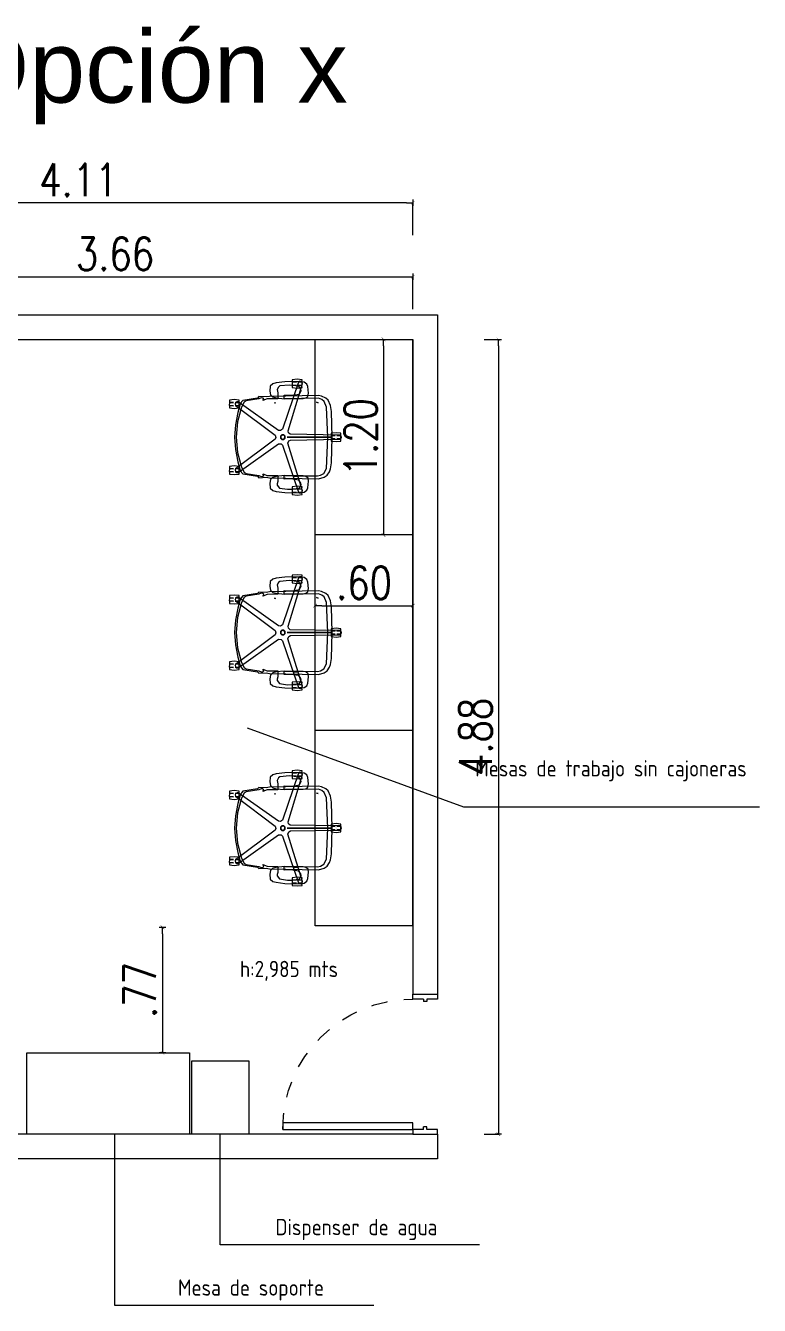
# Model space of a CAD drawing. Header units: millimetres. Extents: x 1591 to 1817, y 987 to 1091.
# Drawn here: x 1745.12 to 1749.62, y 1083.12 to 1090.98 of the extents above; entities that cross this region are included whole.
import ezdxf

# ---------------------------------------------------------------- set-up
doc = ezdxf.new("R2010")
doc.units = ezdxf.units.MM
doc.linetypes.add('HIDDEN2', pattern=[0.1875, 0.125, -0.0625])
doc.layers.add('CATALOGUE-TXT', color=251, linetype='Continuous')
doc.layers.add('Paula', color=1, linetype='Continuous')
doc.styles.add('RR', font='ROMANS.shx', dxfattribs={"width": 0.8})
doc.styles.get("Standard").update_dxf_attribs({"font": 'arial.ttf'})
doc.dimstyles.new('Copy of xx', dxfattribs={"dimscale": 2, "dimtxt": 0.036, "dimasz": 0.02, "dimexe": 0, "dimexo": 0.1, "dimgap": 0.02, "dimtad": 1, "dimzin": 4, "dimdsep": 46, "dimtxsty": 'RR', "dimblk1": 'COTA_N', "dimblk2": 'COTA_N', "dimsah": 1, "dimcen": 0, "dimclrd": 256, "dimclre": 256, "dimclrt": 256, "dimadec": 0, "dimazin": 0, "dimtfac": 1, "dimtix": 1, "dimtmove": 0, "dimatfit": 3, "dimldrblk": 'COTA_N', "dimfxl": 1, "dimtolj": 1, "dimtzin": 0, "dimarcsym": 0})

# ---------------------------------------------------------------- blocks, each defined once
blk = doc.blocks.new('A$C6B163F74')
for p, q in [((0.03, 0.085), (0.045, 0.085)), ((0.045, 0.065), (0.045, 0.085)), ((0.83, 0.085), (0.815, 0.085)), ((0.815, 0.065), (0.815, 0.085)), ((0.03, 0.065), (0.045, 0.065)), ((0.83, 0.065), (0.815, 0.065))]:
    blk.add_line(p, q)
blk.add_lwpolyline([(0.79, 0.95), (0.83, 0.95), (0.83, 0.15), (0.79, 0.15)], close=True)
for points in [[(0.03, 0.085), (0.03, 0.135), (0.03, 0.15), (0, 0.15), (0, 0.135)], [(0.83, 0.085), (0.83, 0.135), (0.83, 0.15), (0.86, 0.15), (0.86, 0.135)], [(0, 0.015), (0, 0), (0.03, 0), (0.03, 0.065)], [(0.86, 0.015), (0.86, 0), (0.83, 0), (0.83, 0.065)]]:
    blk.add_lwpolyline(points)
at = {"linetype": 'HIDDEN2', "ltscale": 0.5}
blk.add_arc((0.83, 0.15), 0.8, 90, 180, dxfattribs=at)
blk = doc.blocks.new('COTA_N')
for p, q in [((-1, 0), (0, 0)), ((0, 0.5), (0, -0.5))]:
    blk.add_line(p, q)
at = {"const_width": 0.065}
blk.add_lwpolyline([(0.14, 0.14), (0.28, 0.28), (0, 0), (-0.14, -0.14), (-0.28, -0.28)], dxfattribs=at)
blk = doc.blocks.new('*D102')
at = {"layer": 'CATALOGUE-TXT', "lineweight": -2, "transparency": 16777216}
blk.add_line((1745.9567, 1085.4061), (1745.9567, 1084.7153), dxfattribs=at)
at = {"layer": 'Defpoints', "color": 0, "transparency": 16777216}
for p in [(1745.8898, 1085.4461), (1745.9442, 1084.6753), (1745.9567, 1084.6753)]:
    blk.add_point(p, dxfattribs=at)
at = {"layer": 'CATALOGUE-TXT', "lineweight": -2, "transparency": 16777216, "xscale": 0.04, "yscale": 0.04, "zscale": 0.04}
for p, rotation in [((1745.9567, 1085.4461), 90), ((1745.9567, 1084.6753), 270)]:
    blk.add_blockref('COTA_N', p, dxfattribs=dict(at, rotation=rotation))
at = {"layer": 'CATALOGUE-TXT', "transparency": 16777216, "insert": (1745.8167, 1085.0607), "char_height": 0.072, "attachment_point": 5, "rotation": 90, "style": 'RR'}
blk.add_mtext('\\A1;{\\H2.77778x;.77}', dxfattribs=at)
blk = doc.blocks.new('*D100')
at = {"layer": 'CATALOGUE-TXT', "lineweight": -2, "transparency": 16777216}
blk.add_line((1747.314, 1089.0153), (1747.314, 1087.8953), dxfattribs=at)
at = {"layer": 'Defpoints', "color": 0, "transparency": 16777216}
for p in [(1747.3771, 1089.0553), (1747.314, 1087.8553), (1747.3771, 1087.8553)]:
    blk.add_point(p, dxfattribs=at)
at = {"layer": 'CATALOGUE-TXT', "lineweight": -2, "transparency": 16777216, "xscale": 0.04, "yscale": 0.04, "zscale": 0.04}
for p, rotation in [((1747.314, 1089.0553), 90), ((1747.314, 1087.8553), 270)]:
    blk.add_blockref('COTA_N', p, dxfattribs=dict(at, rotation=rotation))
at = {"layer": 'CATALOGUE-TXT', "transparency": 16777216, "insert": (1747.174, 1088.4553), "char_height": 0.072, "attachment_point": 5, "rotation": 90, "style": 'RR'}
blk.add_mtext('\\A1;{\\H2.77778x;1.20}', dxfattribs=at)
blk = doc.blocks.new('*D104')
at = {"layer": 'CATALOGUE-TXT', "lineweight": -2, "transparency": 16777216}
blk.add_line((1746.9348, 1087.4205), (1747.4548, 1087.4205), dxfattribs=at)
at = {"layer": 'Defpoints', "color": 0, "transparency": 16777216}
for p in [(1746.8948, 1087.5764), (1747.4948, 1087.5764), (1747.4948, 1087.4205)]:
    blk.add_point(p, dxfattribs=at)
at = {"layer": 'CATALOGUE-TXT', "lineweight": -2, "transparency": 16777216, "xscale": 0.04, "yscale": 0.04, "zscale": 0.04, "rotation": 180}
blk.add_blockref('COTA_N', (1746.8948, 1087.4205), dxfattribs=at)
at = {"layer": 'CATALOGUE-TXT', "lineweight": -2, "transparency": 16777216, "xscale": 0.04, "yscale": 0.04, "zscale": 0.04}
blk.add_blockref('COTA_N', (1747.4948, 1087.4205), dxfattribs=at)
at = {"layer": 'CATALOGUE-TXT', "transparency": 16777216, "insert": (1747.1948, 1087.5605), "char_height": 0.072, "attachment_point": 5, "style": 'RR'}
blk.add_mtext('\\A1;{\\H2.77778x;.60}', dxfattribs=at)
blk = doc.blocks.new('*D98')
at = {"layer": 'CATALOGUE-TXT', "lineweight": -2, "transparency": 16777216}
for p, q in [((1747.9322, 1089.0553), (1748.0197, 1089.0553)), ((1748.0197, 1089.0153), (1748.0197, 1084.2153)), ((1747.9322, 1084.1753), (1748.0197, 1084.1753))]:
    blk.add_line(p, q, dxfattribs=at)
at = {"layer": 'Defpoints', "color": 0, "transparency": 16777216}
for p in [(1747.7322, 1089.0553), (1747.7322, 1084.1753), (1748.0197, 1084.1753)]:
    blk.add_point(p, dxfattribs=at)
at = {"layer": 'CATALOGUE-TXT', "lineweight": -2, "transparency": 16777216, "xscale": 0.04, "yscale": 0.04, "zscale": 0.04}
for p, rotation in [((1748.0197, 1089.0553), 90), ((1748.0197, 1084.1753), 270)]:
    blk.add_blockref('COTA_N', p, dxfattribs=dict(at, rotation=rotation))
at = {"layer": 'CATALOGUE-TXT', "transparency": 16777216, "insert": (1747.8797, 1086.6153), "char_height": 0.072, "attachment_point": 5, "rotation": 90, "style": 'RR'}
blk.add_mtext('\\A1;{\\H2.77778x;4.88}', dxfattribs=at)
blk = doc.blocks.new('*D99')
at = {"layer": 'CATALOGUE-TXT', "lineweight": -2, "transparency": 16777216}
for p, q in [((1743.8348, 1089.2402), (1743.8348, 1089.4402)), ((1743.8748, 1089.4402), (1747.4548, 1089.4402)), ((1747.4948, 1089.2402), (1747.4948, 1089.4402))]:
    blk.add_line(p, q, dxfattribs=at)
at = {"layer": 'Defpoints', "color": 0, "transparency": 16777216}
for p in [(1747.4948, 1089.4402), (1743.8348, 1088.6283), (1747.4948, 1088.5797)]:
    blk.add_point(p, dxfattribs=at)
at = {"layer": 'CATALOGUE-TXT', "lineweight": -2, "transparency": 16777216, "xscale": 0.04, "yscale": 0.04, "zscale": 0.04, "rotation": 180}
blk.add_blockref('COTA_N', (1743.8348, 1089.4402), dxfattribs=at)
at = {"layer": 'CATALOGUE-TXT', "lineweight": -2, "transparency": 16777216, "xscale": 0.04, "yscale": 0.04, "zscale": 0.04}
blk.add_blockref('COTA_N', (1747.4948, 1089.4402), dxfattribs=at)
at = {"layer": 'CATALOGUE-TXT', "transparency": 16777216, "insert": (1745.6648, 1089.5802), "char_height": 0.072, "attachment_point": 5, "style": 'RR'}
blk.add_mtext('\\A1;{\\H2.77778x;3.66}', dxfattribs=at)
blk = doc.blocks.new('*D103')
at = {"layer": 'CATALOGUE-TXT', "lineweight": -2, "transparency": 16777216}
for p, q in [((1743.3848, 1089.6946), (1743.3848, 1089.8946)), ((1747.4548, 1089.8946), (1743.4248, 1089.8946)), ((1747.4948, 1089.6946), (1747.4948, 1089.8946))]:
    blk.add_line(p, q, dxfattribs=at)
at = {"layer": 'Defpoints', "color": 0, "transparency": 16777216}
for p in [(1743.3848, 1089.8946), (1743.3848, 1089.2081), (1747.4948, 1089.2081)]:
    blk.add_point(p, dxfattribs=at)
at = {"layer": 'CATALOGUE-TXT', "lineweight": -2, "transparency": 16777216, "xscale": 0.04, "yscale": 0.04, "zscale": 0.04, "rotation": 180}
blk.add_blockref('COTA_N', (1743.3848, 1089.8946), dxfattribs=at)
at = {"layer": 'CATALOGUE-TXT', "lineweight": -2, "transparency": 16777216, "xscale": 0.04, "yscale": 0.04, "zscale": 0.04}
blk.add_blockref('COTA_N', (1747.4948, 1089.8946), dxfattribs=at)
at = {"layer": 'CATALOGUE-TXT', "transparency": 16777216, "insert": (1745.4398, 1090.0346), "char_height": 0.072, "attachment_point": 5, "style": 'RR'}
blk.add_mtext('\\A1;{\\H2.77778x;4.11}', dxfattribs=at)

msp = doc.modelspace()

# ---------------------------------------------------------------- linework, layer by layer
for points in [[(1747.6448, 1084.0253), (1743.2348, 1084.0253), (1743.2348, 1089.2053), (1747.6448, 1089.2053), (1747.6448, 1085.0353)], [(1743.3848, 1089.0553), (1747.4948, 1089.0553), (1747.4948, 1085.0353)], [(1747.4923, 1084.1753), (1743.3848, 1084.1753), (1743.3848, 1089.0553)], [(1746.8948, 1089.0553), (1747.4948, 1089.0553)], [(1747.4948, 1085.4553), (1746.8948, 1085.4553), (1746.8948, 1089.0553)], [(1747.4948, 1085.4553), (1747.4948, 1089.0553)], [(1746.7991, 1088.7981), (1746.7922, 1088.7926), (1746.6936, 1088.5039), (1746.6812, 1088.4955), (1746.6692, 1088.497), (1746.4208, 1088.6719), (1746.4148, 1088.6721), (1746.4057, 1088.6665), (1746.4022, 1088.6589), (1746.4052, 1088.6506), (1746.6494, 1088.4676), (1746.6535, 1088.4532), (1746.6484, 1088.4423), (1746.4053, 1088.2601), (1746.4032, 1088.2545), (1746.4057, 1088.2441), (1746.4119, 1088.2384), (1746.4207, 1088.2387), (1746.6702, 1088.4144), (1746.6851, 1088.4139), (1746.694, 1088.4056), (1746.7921, 1088.1181), (1746.7968, 1088.1144), (1746.8074, 1088.1136), (1746.8148, 1088.1177), (1746.8172, 1088.1262), (1746.7272, 1088.4177), (1746.7323, 1088.4318), (1746.7429, 1088.4377), (1747.0467, 1088.4422), (1747.0517, 1088.4455), (1747.0557, 1088.4553), (1747.0541, 1088.4636), (1747.0468, 1088.4685), (1746.7417, 1088.473), (1746.7299, 1088.4822), (1746.7276, 1088.4941), (1746.8172, 1088.7844), (1746.8155, 1088.7901), (1746.8074, 1088.7971), (1746.7991, 1088.7981)], [(1746.804, 1088.7973), (1746.7075, 1088.7952), (1746.655, 1088.7886), (1746.6346, 1088.7828), (1746.6188, 1088.7685), (1746.6164, 1088.7382), (1746.6207, 1088.7159), (1746.6345, 1088.7025), (1746.6549, 1088.6969), (1746.7064, 1088.6911), (1746.8205, 1088.6932), (1746.8368, 1088.6971), (1746.8484, 1088.7059), (1746.8542, 1088.726), (1746.8487, 1088.7656), (1746.8423, 1088.7813), (1746.8271, 1088.7927), (1746.804, 1088.7973)], [(1746.3976, 1088.6856), (1746.3673, 1088.6821), (1746.3675, 1088.669), (1746.3928, 1088.6675), (1746.3676, 1088.6675), (1746.3671, 1088.6497), (1746.3928, 1088.6477), (1746.3675, 1088.6477), (1746.3673, 1088.6346), (1746.3976, 1088.6312), (1746.4279, 1088.6346), (1746.427, 1088.6477), (1746.4024, 1088.6492), (1746.4276, 1088.6492), (1746.4281, 1088.667), (1746.4024, 1088.6675), (1746.427, 1088.669), (1746.4279, 1088.6821), (1746.3976, 1088.6856)], [(1746.9034, 1088.6705), (1746.9138, 1088.6669), (1746.9034, 1088.6705)], [(1746.3976, 1088.2795), (1746.3673, 1088.2761), (1746.3675, 1088.263), (1746.3928, 1088.2614), (1746.3676, 1088.2614), (1746.3671, 1088.2437), (1746.3928, 1088.2416), (1746.3675, 1088.2416), (1746.3673, 1088.2285), (1746.3976, 1088.2251), (1746.4279, 1088.2285), (1746.427, 1088.2416), (1746.4024, 1088.2432), (1746.4276, 1088.2432), (1746.4281, 1088.2609), (1746.4024, 1088.2614), (1746.427, 1088.263), (1746.4279, 1088.2761), (1746.3976, 1088.2795)], [(1746.7064, 1088.2195), (1746.6549, 1088.2138), (1746.6345, 1088.2082), (1746.6207, 1088.1948), (1746.6164, 1088.1725), (1746.6188, 1088.1422), (1746.6346, 1088.1279), (1746.655, 1088.1221), (1746.7075, 1088.1155), (1746.804, 1088.1134), (1746.8271, 1088.1179), (1746.8423, 1088.1294), (1746.8487, 1088.145), (1746.8542, 1088.1847), (1746.8511, 1088.2026), (1746.8368, 1088.2136), (1746.8205, 1088.2174), (1746.7064, 1088.2195)], [(1747.4948, 1087.8553), (1746.8948, 1087.8553)], [(1746.7991, 1087.5981), (1746.7922, 1087.5926), (1746.6936, 1087.3039), (1746.6812, 1087.2955), (1746.6692, 1087.297), (1746.4208, 1087.4719), (1746.4148, 1087.4721), (1746.4057, 1087.4665), (1746.4022, 1087.4589), (1746.4052, 1087.4506), (1746.6494, 1087.2676), (1746.6535, 1087.2532), (1746.6484, 1087.2423), (1746.4053, 1087.0601), (1746.4032, 1087.0545), (1746.4057, 1087.0441), (1746.4119, 1087.0384), (1746.4207, 1087.0387), (1746.6702, 1087.2144), (1746.6851, 1087.2139), (1746.694, 1087.2056), (1746.7921, 1086.9181), (1746.7968, 1086.9144), (1746.8074, 1086.9136), (1746.8148, 1086.9177), (1746.8172, 1086.9262), (1746.7272, 1087.2177), (1746.7323, 1087.2318), (1746.7429, 1087.2377), (1747.0467, 1087.2422), (1747.0517, 1087.2455), (1747.0557, 1087.2553), (1747.0541, 1087.2636), (1747.0468, 1087.2685), (1746.7417, 1087.273), (1746.7299, 1087.2822), (1746.7276, 1087.2941), (1746.8172, 1087.5844), (1746.8155, 1087.5901), (1746.8074, 1087.5971), (1746.7991, 1087.5981)], [(1746.804, 1087.5973), (1746.7075, 1087.5952), (1746.655, 1087.5886), (1746.6346, 1087.5828), (1746.6188, 1087.5685), (1746.6164, 1087.5382), (1746.6207, 1087.5159), (1746.6345, 1087.5025), (1746.6549, 1087.4969), (1746.7064, 1087.4911), (1746.8205, 1087.4932), (1746.8368, 1087.4971), (1746.8484, 1087.5059), (1746.8542, 1087.526), (1746.8487, 1087.5656), (1746.8423, 1087.5813), (1746.8271, 1087.5927), (1746.804, 1087.5973)], [(1746.3976, 1087.4856), (1746.3673, 1087.4821), (1746.3675, 1087.469), (1746.3928, 1087.4675), (1746.3676, 1087.4675), (1746.3671, 1087.4497), (1746.3928, 1087.4477), (1746.3675, 1087.4477), (1746.3673, 1087.4346), (1746.3976, 1087.4312), (1746.4279, 1087.4346), (1746.427, 1087.4477), (1746.4024, 1087.4492), (1746.4276, 1087.4492), (1746.4281, 1087.467), (1746.4024, 1087.4675), (1746.427, 1087.469), (1746.4279, 1087.4821), (1746.3976, 1087.4856)], [(1746.9034, 1087.4705), (1746.9138, 1087.4669), (1746.9034, 1087.4705)], [(1746.3976, 1087.0795), (1746.3673, 1087.0761), (1746.3675, 1087.063), (1746.3928, 1087.0614), (1746.3676, 1087.0614), (1746.3671, 1087.0437), (1746.3928, 1087.0416), (1746.3675, 1087.0416), (1746.3673, 1087.0285), (1746.3976, 1087.0251), (1746.4279, 1087.0285), (1746.427, 1087.0416), (1746.4024, 1087.0432), (1746.4276, 1087.0432), (1746.4281, 1087.0609), (1746.4024, 1087.0614), (1746.427, 1087.063), (1746.4279, 1087.0761), (1746.3976, 1087.0795)], [(1746.7064, 1087.0195), (1746.6549, 1087.0138), (1746.6345, 1087.0082), (1746.6207, 1086.9948), (1746.6164, 1086.9725), (1746.6188, 1086.9422), (1746.6346, 1086.9279), (1746.655, 1086.9221), (1746.7075, 1086.9155), (1746.804, 1086.9134), (1746.8271, 1086.9179), (1746.8423, 1086.9294), (1746.8487, 1086.945), (1746.8542, 1086.9847), (1746.8511, 1087.0026), (1746.8368, 1087.0136), (1746.8205, 1087.0174), (1746.7064, 1087.0195)], [(1746.8948, 1086.6553), (1747.4948, 1086.6553)], [(1746.7991, 1086.3981), (1746.7922, 1086.3926), (1746.6936, 1086.1039), (1746.6812, 1086.0955), (1746.6692, 1086.097), (1746.4208, 1086.2719), (1746.4148, 1086.2721), (1746.4057, 1086.2665), (1746.4022, 1086.2589), (1746.4052, 1086.2506), (1746.6494, 1086.0676), (1746.6535, 1086.0532), (1746.6484, 1086.0423), (1746.4053, 1085.8601), (1746.4032, 1085.8545), (1746.4057, 1085.8441), (1746.4119, 1085.8384), (1746.4207, 1085.8387), (1746.6702, 1086.0144), (1746.6851, 1086.0139), (1746.694, 1086.0056), (1746.7921, 1085.7181), (1746.7968, 1085.7144), (1746.8074, 1085.7136), (1746.8148, 1085.7177), (1746.8172, 1085.7262), (1746.7272, 1086.0177), (1746.7323, 1086.0318), (1746.7429, 1086.0377), (1747.0467, 1086.0422), (1747.0517, 1086.0455), (1747.0557, 1086.0553), (1747.0541, 1086.0636), (1747.0468, 1086.0685), (1746.7417, 1086.073), (1746.7299, 1086.0822), (1746.7276, 1086.0941), (1746.8172, 1086.3844), (1746.8155, 1086.3901), (1746.8074, 1086.3971), (1746.7991, 1086.3981)], [(1746.804, 1086.3973), (1746.7075, 1086.3952), (1746.655, 1086.3886), (1746.6346, 1086.3828), (1746.6188, 1086.3685), (1746.6164, 1086.3382), (1746.6207, 1086.3159), (1746.6345, 1086.3025), (1746.6549, 1086.2969), (1746.7064, 1086.2911), (1746.8205, 1086.2932), (1746.8368, 1086.2971), (1746.8484, 1086.3059), (1746.8542, 1086.326), (1746.8487, 1086.3656), (1746.8423, 1086.3813), (1746.8271, 1086.3927), (1746.804, 1086.3973)], [(1746.3976, 1086.2856), (1746.3673, 1086.2821), (1746.3675, 1086.269), (1746.3928, 1086.2675), (1746.3676, 1086.2675), (1746.3671, 1086.2497), (1746.3928, 1086.2477), (1746.3675, 1086.2477), (1746.3673, 1086.2346), (1746.3976, 1086.2312), (1746.4279, 1086.2346), (1746.427, 1086.2477), (1746.4024, 1086.2492), (1746.4276, 1086.2492), (1746.4281, 1086.267), (1746.4024, 1086.2675), (1746.427, 1086.269), (1746.4279, 1086.2821), (1746.3976, 1086.2856)], [(1746.9034, 1086.2705), (1746.9138, 1086.2669), (1746.9034, 1086.2705)], [(1746.3976, 1085.8795), (1746.3673, 1085.8761), (1746.3675, 1085.863), (1746.3928, 1085.8614), (1746.3676, 1085.8614), (1746.3671, 1085.8437), (1746.3928, 1085.8416), (1746.3675, 1085.8416), (1746.3673, 1085.8285), (1746.3976, 1085.8251), (1746.4279, 1085.8285), (1746.427, 1085.8416), (1746.4024, 1085.8432), (1746.4276, 1085.8432), (1746.4281, 1085.8609), (1746.4024, 1085.8614), (1746.427, 1085.863), (1746.4279, 1085.8761), (1746.3976, 1085.8795)], [(1746.7064, 1085.8195), (1746.6549, 1085.8138), (1746.6345, 1085.8082), (1746.6207, 1085.7948), (1746.6164, 1085.7725), (1746.6188, 1085.7422), (1746.6346, 1085.7279), (1746.655, 1085.7221), (1746.7075, 1085.7155), (1746.804, 1085.7134), (1746.8271, 1085.7179), (1746.8423, 1085.7294), (1746.8487, 1085.745), (1746.8542, 1085.7847), (1746.8511, 1085.8026), (1746.8368, 1085.8136), (1746.8205, 1085.8174), (1746.7064, 1085.8195)], [(1747.4948, 1085.0353), (1747.6448, 1085.0353)], [(1745.1227, 1084.1753), (1745.1227, 1084.6753), (1746.1227, 1084.6753), (1746.1227, 1084.1753)], [(1747.4948, 1084.1753), (1747.4898, 1084.1753)], [(1747.4948, 1084.1753), (1747.6448, 1084.1753)], [(1747.6448, 1084.1753), (1747.6448, 1084.0253), (1747.6448, 1084.0253)]]:
    msp.add_lwpolyline(points)
for points in [[(1746.6778, 1088.7698), (1746.6686, 1088.7628), (1746.661, 1088.7477), (1746.6661, 1088.7275), (1746.6661, 1088.6907), (1746.6, 1088.6899), (1746.5739, 1088.6799), (1746.5787, 1088.6907), (1746.5731, 1088.6952), (1746.5618, 1088.6971), (1746.5485, 1088.6909), (1746.4701, 1088.6785), (1746.4585, 1088.6704), (1746.4412, 1088.6393), (1746.4184, 1088.5486), (1746.4098, 1088.4553), (1746.4184, 1088.362), (1746.4412, 1088.2713), (1746.4585, 1088.2402), (1746.4701, 1088.2321), (1746.5485, 1088.2197), (1746.5618, 1088.2135), (1746.5731, 1088.2154), (1746.5787, 1088.22), (1746.5738, 1088.2308), (1746.6, 1088.2208), (1746.6661, 1088.2199), (1746.6661, 1088.1831), (1746.6603, 1088.1696), (1746.6612, 1088.1612), (1746.6751, 1088.143), (1746.7235, 1088.1356), (1746.7544, 1088.1362), (1746.7976, 1088.1438), (1746.808, 1088.165), (1746.8071, 1088.1734), (1746.7932, 1088.1916), (1746.7448, 1088.1991), (1746.7045, 1088.1971), (1746.7046, 1088.2195), (1746.7602, 1088.2188), (1746.7612, 1088.2153), (1746.7901, 1088.2153), (1746.7911, 1088.2184), (1746.9094, 1088.217), (1746.9267, 1088.2209), (1746.9478, 1088.2328), (1746.9644, 1088.2633), (1746.9713, 1088.4553), (1746.7218, 1088.4553), (1746.9713, 1088.4553), (1746.9647, 1088.6401), (1746.9499, 1088.674), (1746.935, 1088.686), (1746.9141, 1088.6937), (1746.7046, 1088.6912), (1746.7045, 1088.7136), (1746.7544, 1088.7122), (1746.7976, 1088.7198), (1746.808, 1088.741), (1746.8071, 1088.7494), (1746.7932, 1088.7677), (1746.7372, 1088.7754), (1746.6778, 1088.7698)], [(1746.7838, 1088.811), (1746.7535, 1088.8076), (1746.7537, 1088.7945), (1746.779, 1088.793), (1746.7538, 1088.793), (1746.7533, 1088.7752), (1746.779, 1088.7732), (1746.7537, 1088.7732), (1746.7535, 1088.7601), (1746.7838, 1088.7566), (1746.814, 1088.7601), (1746.8132, 1088.7732), (1746.7886, 1088.7747), (1746.8138, 1088.7747), (1746.8143, 1088.7925), (1746.7886, 1088.793), (1746.8132, 1088.7945), (1746.814, 1088.8076), (1746.7838, 1088.811)], [(1746.9145, 1088.7117), (1746.6133, 1088.7056), (1746.5932, 1088.7019), (1746.5485, 1088.7042), (1746.5409, 1088.6956), (1746.4506, 1088.6811), (1746.4418, 1088.6713), (1746.4321, 1088.6519), (1746.4192, 1088.606), (1746.4046, 1088.5312), (1746.399, 1088.4553), (1746.4046, 1088.3794), (1746.4192, 1088.3046), (1746.4321, 1088.2587), (1746.4418, 1088.2393), (1746.4506, 1088.2295), (1746.5409, 1088.215), (1746.5485, 1088.2064), (1746.5932, 1088.2088), (1746.6133, 1088.2051), (1746.9145, 1088.1989), (1746.9496, 1088.2091), (1746.9678, 1088.2209), (1746.9826, 1088.2432), (1746.989, 1088.26), (1746.9946, 1088.2972), (1746.9997, 1088.4553), (1746.9717, 1088.4553), (1746.9997, 1088.4553), (1746.9946, 1088.6135), (1746.989, 1088.6506), (1746.9734, 1088.6833), (1746.9601, 1088.6955), (1746.9333, 1088.7078), (1746.9145, 1088.7117)], [(1746.6439, 1088.6658), (1746.6501, 1088.6651), (1746.6501, 1088.6652), (1746.6439, 1088.6658)], [(1746.6906, 1088.4694), (1746.6823, 1088.4612), (1746.6823, 1088.4495), (1746.6906, 1088.4413), (1746.7022, 1088.4413), (1746.7105, 1088.4495), (1746.7105, 1088.4612), (1746.7022, 1088.4694), (1746.6906, 1088.4694)], [(1746.6913, 1088.4677), (1746.6841, 1088.4604), (1746.6841, 1088.4502), (1746.6913, 1088.443), (1746.7015, 1088.443), (1746.7088, 1088.4502), (1746.7088, 1088.4604), (1746.7015, 1088.4677), (1746.6913, 1088.4677)], [(1747.0225, 1088.4825), (1746.9922, 1088.4791), (1746.9924, 1088.466), (1747.0176, 1088.4645), (1746.9925, 1088.4645), (1746.992, 1088.4467), (1747.0176, 1088.4447), (1746.9924, 1088.4447), (1746.9922, 1088.4316), (1747.0225, 1088.4281), (1747.0527, 1088.4316), (1747.0519, 1088.4447), (1747.0273, 1088.4462), (1747.0524, 1088.4462), (1747.0529, 1088.464), (1747.0273, 1088.4645), (1747.0519, 1088.466), (1747.0527, 1088.4791), (1747.0225, 1088.4825)], [(1746.7838, 1088.154), (1746.7535, 1088.1506), (1746.7537, 1088.1375), (1746.779, 1088.136), (1746.7538, 1088.136), (1746.7533, 1088.1182), (1746.779, 1088.1162), (1746.7537, 1088.1162), (1746.7535, 1088.1031), (1746.7838, 1088.0996), (1746.814, 1088.1031), (1746.8132, 1088.1162), (1746.7886, 1088.1177), (1746.8138, 1088.1177), (1746.8143, 1088.1354), (1746.7886, 1088.136), (1746.8132, 1088.1375), (1746.814, 1088.1506), (1746.7838, 1088.154)], [(1746.6778, 1087.5698), (1746.6686, 1087.5628), (1746.661, 1087.5477), (1746.6661, 1087.5275), (1746.6661, 1087.4907), (1746.6, 1087.4899), (1746.5739, 1087.4799), (1746.5787, 1087.4907), (1746.5731, 1087.4952), (1746.5618, 1087.4971), (1746.5485, 1087.4909), (1746.4701, 1087.4785), (1746.4585, 1087.4704), (1746.4412, 1087.4393), (1746.4184, 1087.3486), (1746.4098, 1087.2553), (1746.4184, 1087.162), (1746.4412, 1087.0713), (1746.4585, 1087.0402), (1746.4701, 1087.0321), (1746.5485, 1087.0197), (1746.5618, 1087.0135), (1746.5731, 1087.0154), (1746.5787, 1087.02), (1746.5738, 1087.0308), (1746.6, 1087.0208), (1746.6661, 1087.0199), (1746.6661, 1086.9831), (1746.6603, 1086.9696), (1746.6612, 1086.9612), (1746.6751, 1086.943), (1746.7235, 1086.9356), (1746.7544, 1086.9362), (1746.7976, 1086.9438), (1746.808, 1086.965), (1746.8071, 1086.9734), (1746.7932, 1086.9916), (1746.7448, 1086.9991), (1746.7045, 1086.9971), (1746.7046, 1087.0195), (1746.7602, 1087.0188), (1746.7612, 1087.0153), (1746.7901, 1087.0153), (1746.7911, 1087.0184), (1746.9094, 1087.017), (1746.9267, 1087.0209), (1746.9478, 1087.0328), (1746.9644, 1087.0633), (1746.9713, 1087.2553), (1746.7218, 1087.2553), (1746.9713, 1087.2553), (1746.9647, 1087.4401), (1746.9499, 1087.474), (1746.935, 1087.486), (1746.9141, 1087.4937), (1746.7046, 1087.4912), (1746.7045, 1087.5136), (1746.7544, 1087.5122), (1746.7976, 1087.5198), (1746.808, 1087.541), (1746.8071, 1087.5494), (1746.7932, 1087.5677), (1746.7372, 1087.5754), (1746.6778, 1087.5698)], [(1746.7838, 1087.611), (1746.7535, 1087.6076), (1746.7537, 1087.5945), (1746.779, 1087.593), (1746.7538, 1087.593), (1746.7533, 1087.5752), (1746.779, 1087.5732), (1746.7537, 1087.5732), (1746.7535, 1087.5601), (1746.7838, 1087.5566), (1746.814, 1087.5601), (1746.8132, 1087.5732), (1746.7886, 1087.5747), (1746.8138, 1087.5747), (1746.8143, 1087.5925), (1746.7886, 1087.593), (1746.8132, 1087.5945), (1746.814, 1087.6076), (1746.7838, 1087.611)], [(1746.9145, 1087.5117), (1746.6133, 1087.5056), (1746.5932, 1087.5019), (1746.5485, 1087.5042), (1746.5409, 1087.4956), (1746.4506, 1087.4811), (1746.4418, 1087.4713), (1746.4321, 1087.4519), (1746.4192, 1087.406), (1746.4046, 1087.3312), (1746.399, 1087.2553), (1746.4046, 1087.1794), (1746.4192, 1087.1046), (1746.4321, 1087.0587), (1746.4418, 1087.0393), (1746.4506, 1087.0295), (1746.5409, 1087.015), (1746.5485, 1087.0064), (1746.5932, 1087.0088), (1746.6133, 1087.0051), (1746.9145, 1086.9989), (1746.9496, 1087.0091), (1746.9678, 1087.0209), (1746.9826, 1087.0432), (1746.989, 1087.06), (1746.9946, 1087.0972), (1746.9997, 1087.2553), (1746.9717, 1087.2553), (1746.9997, 1087.2553), (1746.9946, 1087.4135), (1746.989, 1087.4506), (1746.9734, 1087.4833), (1746.9601, 1087.4955), (1746.9333, 1087.5078), (1746.9145, 1087.5117)], [(1746.6439, 1087.4658), (1746.6501, 1087.4651), (1746.6501, 1087.4652), (1746.6439, 1087.4658)], [(1746.6906, 1087.2694), (1746.6823, 1087.2612), (1746.6823, 1087.2495), (1746.6906, 1087.2413), (1746.7022, 1087.2413), (1746.7105, 1087.2495), (1746.7105, 1087.2612), (1746.7022, 1087.2694), (1746.6906, 1087.2694)], [(1746.6913, 1087.2677), (1746.6841, 1087.2604), (1746.6841, 1087.2502), (1746.6913, 1087.243), (1746.7015, 1087.243), (1746.7088, 1087.2502), (1746.7088, 1087.2604), (1746.7015, 1087.2677), (1746.6913, 1087.2677)], [(1747.0225, 1087.2825), (1746.9922, 1087.2791), (1746.9924, 1087.266), (1747.0176, 1087.2645), (1746.9925, 1087.2645), (1746.992, 1087.2467), (1747.0176, 1087.2447), (1746.9924, 1087.2447), (1746.9922, 1087.2316), (1747.0225, 1087.2281), (1747.0527, 1087.2316), (1747.0519, 1087.2447), (1747.0273, 1087.2462), (1747.0524, 1087.2462), (1747.0529, 1087.264), (1747.0273, 1087.2645), (1747.0519, 1087.266), (1747.0527, 1087.2791), (1747.0225, 1087.2825)], [(1746.7838, 1086.954), (1746.7535, 1086.9506), (1746.7537, 1086.9375), (1746.779, 1086.936), (1746.7538, 1086.936), (1746.7533, 1086.9182), (1746.779, 1086.9162), (1746.7537, 1086.9162), (1746.7535, 1086.9031), (1746.7838, 1086.8996), (1746.814, 1086.9031), (1746.8132, 1086.9162), (1746.7886, 1086.9177), (1746.8138, 1086.9177), (1746.8143, 1086.9354), (1746.7886, 1086.936), (1746.8132, 1086.9375), (1746.814, 1086.9506), (1746.7838, 1086.954)], [(1746.7838, 1086.411), (1746.7535, 1086.4076), (1746.7537, 1086.3945), (1746.779, 1086.393), (1746.7538, 1086.393), (1746.7533, 1086.3752), (1746.779, 1086.3732), (1746.7537, 1086.3732), (1746.7535, 1086.3601), (1746.7838, 1086.3566), (1746.814, 1086.3601), (1746.8132, 1086.3732), (1746.7886, 1086.3747), (1746.8138, 1086.3747), (1746.8143, 1086.3925), (1746.7886, 1086.393), (1746.8132, 1086.3945), (1746.814, 1086.4076), (1746.7838, 1086.411)], [(1746.9145, 1086.3117), (1746.6133, 1086.3056), (1746.5932, 1086.3019), (1746.5485, 1086.3042), (1746.5409, 1086.2956), (1746.4506, 1086.2811), (1746.4418, 1086.2713), (1746.4321, 1086.2519), (1746.4192, 1086.206), (1746.4046, 1086.1312), (1746.399, 1086.0553), (1746.4046, 1085.9794), (1746.4192, 1085.9046), (1746.4321, 1085.8587), (1746.4418, 1085.8393), (1746.4506, 1085.8295), (1746.5409, 1085.815), (1746.5485, 1085.8064), (1746.5932, 1085.8088), (1746.6133, 1085.8051), (1746.9145, 1085.7989), (1746.9496, 1085.8091), (1746.9678, 1085.8209), (1746.9826, 1085.8432), (1746.989, 1085.86), (1746.9946, 1085.8972), (1746.9997, 1086.0553), (1746.9717, 1086.0553), (1746.9997, 1086.0553), (1746.9946, 1086.2135), (1746.989, 1086.2506), (1746.9734, 1086.2833), (1746.9601, 1086.2955), (1746.9333, 1086.3078), (1746.9145, 1086.3117)], [(1746.6778, 1086.3698), (1746.6686, 1086.3628), (1746.661, 1086.3477), (1746.6661, 1086.3275), (1746.6661, 1086.2907), (1746.6, 1086.2899), (1746.5739, 1086.2799), (1746.5787, 1086.2907), (1746.5731, 1086.2952), (1746.5618, 1086.2971), (1746.5485, 1086.2909), (1746.4701, 1086.2785), (1746.4585, 1086.2704), (1746.4412, 1086.2393), (1746.4184, 1086.1486), (1746.4098, 1086.0553), (1746.4184, 1085.962), (1746.4412, 1085.8713), (1746.4585, 1085.8402), (1746.4701, 1085.8321), (1746.5485, 1085.8197), (1746.5618, 1085.8135), (1746.5731, 1085.8154), (1746.5787, 1085.82), (1746.5738, 1085.8308), (1746.6, 1085.8208), (1746.6661, 1085.8199), (1746.6661, 1085.7831), (1746.6603, 1085.7696), (1746.6612, 1085.7612), (1746.6751, 1085.743), (1746.7235, 1085.7356), (1746.7544, 1085.7362), (1746.7976, 1085.7438), (1746.808, 1085.765), (1746.8071, 1085.7734), (1746.7932, 1085.7916), (1746.7448, 1085.7991), (1746.7045, 1085.7971), (1746.7046, 1085.8195), (1746.7602, 1085.8188), (1746.7612, 1085.8153), (1746.7901, 1085.8153), (1746.7911, 1085.8184), (1746.9094, 1085.817), (1746.9267, 1085.8209), (1746.9478, 1085.8328), (1746.9644, 1085.8633), (1746.9713, 1086.0553), (1746.7218, 1086.0553), (1746.9713, 1086.0553), (1746.9647, 1086.2401), (1746.9499, 1086.274), (1746.935, 1086.286), (1746.9141, 1086.2937), (1746.7046, 1086.2912), (1746.7045, 1086.3136), (1746.7544, 1086.3122), (1746.7976, 1086.3198), (1746.808, 1086.341), (1746.8071, 1086.3494), (1746.7932, 1086.3677), (1746.7372, 1086.3754), (1746.6778, 1086.3698)], [(1746.6439, 1086.2658), (1746.6501, 1086.2651), (1746.6501, 1086.2652), (1746.6439, 1086.2658)], [(1746.6906, 1086.0694), (1746.6823, 1086.0612), (1746.6823, 1086.0495), (1746.6906, 1086.0413), (1746.7022, 1086.0413), (1746.7105, 1086.0495), (1746.7105, 1086.0612), (1746.7022, 1086.0694), (1746.6906, 1086.0694)], [(1746.6913, 1086.0677), (1746.6841, 1086.0604), (1746.6841, 1086.0502), (1746.6913, 1086.043), (1746.7015, 1086.043), (1746.7088, 1086.0502), (1746.7088, 1086.0604), (1746.7015, 1086.0677), (1746.6913, 1086.0677)], [(1747.0225, 1086.0825), (1746.9922, 1086.0791), (1746.9924, 1086.066), (1747.0176, 1086.0645), (1746.9925, 1086.0645), (1746.992, 1086.0467), (1747.0176, 1086.0447), (1746.9924, 1086.0447), (1746.9922, 1086.0316), (1747.0225, 1086.0281), (1747.0527, 1086.0316), (1747.0519, 1086.0447), (1747.0273, 1086.0462), (1747.0524, 1086.0462), (1747.0529, 1086.064), (1747.0273, 1086.0645), (1747.0519, 1086.066), (1747.0527, 1086.0791), (1747.0225, 1086.0825)], [(1746.7838, 1085.754), (1746.7535, 1085.7506), (1746.7537, 1085.7375), (1746.779, 1085.736), (1746.7538, 1085.736), (1746.7533, 1085.7182), (1746.779, 1085.7162), (1746.7537, 1085.7162), (1746.7535, 1085.7031), (1746.7838, 1085.6996), (1746.814, 1085.7031), (1746.8132, 1085.7162), (1746.7886, 1085.7177), (1746.8138, 1085.7177), (1746.8143, 1085.7354), (1746.7886, 1085.736), (1746.8132, 1085.7375), (1746.814, 1085.7506), (1746.7838, 1085.754)], [(1746.1362, 1084.1753), (1746.1362, 1084.6253), (1746.4862, 1084.6253), (1746.4862, 1084.1753)]]:
    msp.add_lwpolyline(points, close=True)
at = {"layer": 'Paula'}
for points in [[(1749.6228, 1086.1828), (1747.8074, 1086.1828), (1746.4788, 1086.6691)], [(1747.2556, 1083.1246), (1745.6636, 1083.1246), (1745.6636, 1084.1753)], [(1747.9032, 1083.4962), (1746.3112, 1083.4962), (1746.3112, 1084.1753)]]:
    msp.add_lwpolyline(points, dxfattribs=at)

# ---------------------------------------------------------------- block references
at = {"layer": 'Paula', "xscale": -1, "rotation": 90}
msp.add_blockref('A$C6B163F74', (1747.6448, 1085.0353), dxfattribs=at)

# ---------------------------------------------------------------- texts
at = {"layer": 'Paula', "attachment_point": 5}
for s, width, gutter_width, heights, insert, char_height in [('\\pxsm1.0583;Opción x', 5.724133, 1.3261, [3.984], (1745.8765, 1090.6635), 0.441856), ('\\pxsm1.0583,ql;{\\Fdim|c0;Mesas de trabajo sin cajoneras}', 2.093508, 0.3001, [0.9017], (1748.9241, 1086.4068), 0.1), ('\\pxsm1.0583,ql;{\\Fdim|c0;\\C251;\\c6710371;h:2,985 mts}', 2.093508, 0.3001, [0.9017], (1747.479, 1085.1784), 0.1), ('\\pxsm1.0583;{\\Fdim|c0;Dispenser de agua}', 1.511695, 0.3001, [0.9017], (1747.1479, 1083.5906), 0.1), ('\\pxsm1.0583;{\\Fdim|c0;Mesa de soporte}', 1.511695, 0.3001, [0.9017], (1746.5003, 1083.219), 0.1)]:
    msp.add_mtext_dynamic_manual_height_columns(s, width=width, gutter_width=gutter_width, heights=heights, dxfattribs=dict(at, insert=insert, char_height=char_height))

# ---------------------------------------------------------------- dimensions: what is measured, and where the dimension line sits
at = {"layer": 'CATALOGUE-TXT'}
for base, p1, p2, picture, middle in [((1743.3848, 1089.8946), (1747.4948, 1089.2081), (1743.3848, 1089.2081), '*D103', (1745.4398, 1090.0346)), ((1747.4948, 1089.4402), (1743.8348, 1088.6283), (1747.4948, 1088.5797), '*D99', (1745.6648, 1089.5802)), ((1747.4948, 1087.4205), (1746.8948, 1087.5764), (1747.4948, 1087.5764), '*D104', (1747.1948, 1087.5605))]:
    dim = msp.add_linear_dim(base=base, p1=p1, p2=p2, text='{\\H2.77778x;<>}', dimstyle='Copy of xx', override={"dimfxl": 0.1, "dimfxlon": 1}, dxfattribs=at)
    dim.commit()
    dim.dimension.update_dxf_attribs({"geometry": picture, "text_midpoint": middle})
for base, p1, p2, picture, middle in [((1747.314, 1087.8553), (1747.3771, 1089.0553), (1747.3771, 1087.8553), '*D100', (1747.174, 1088.4553)), ((1748.0197, 1084.1753), (1747.7322, 1089.0553), (1747.7322, 1084.1753), '*D98', (1747.8797, 1086.6153)), ((1745.9567, 1084.6753), (1745.8898, 1085.4461), (1745.9442, 1084.6753), '*D102', (1745.8167, 1085.0607))]:
    dim = msp.add_linear_dim(base=base, p1=p1, p2=p2, angle=90, text='{\\H2.77778x;<>}', dimstyle='Copy of xx', override={"dimfxl": 0.1, "dimfxlon": 1}, dxfattribs=at)
    dim.commit()
    dim.dimension.update_dxf_attribs({"geometry": picture, "text_midpoint": middle})

doc.saveas('drawing.dxf')
